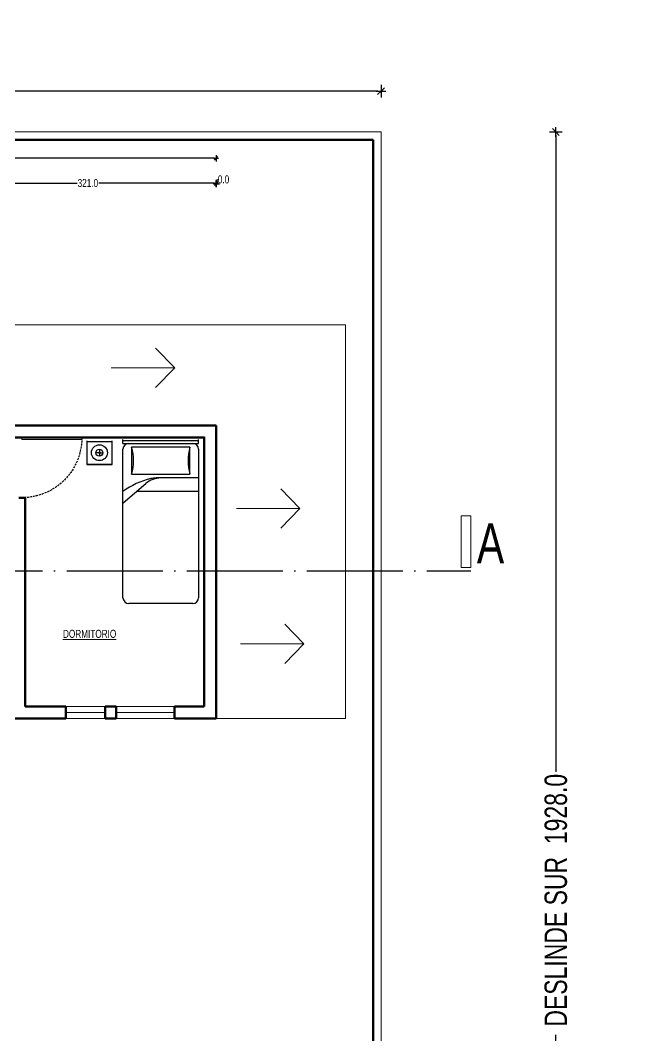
# Model space of a CAD drawing. Header units: centimetres. Extents: x 56177 to 99483, y 493 to 15482.
# Drawn here: x 69252 to 70010, y 7768 to 9037 of the extents above; entities that cross this region are included whole.
import ezdxf

# ---------------------------------------------------------------- set-up
doc = ezdxf.new("R2010")
doc.units = ezdxf.units.CM
doc.header["$MEASUREMENT"] = 0
doc.linetypes.add('ACAD_ISO04W100', pattern=[30, 24, -3, 0, -3])
doc.linetypes.add('HIDDEN', pattern=[0.375, 0.25, -0.125])
for name, color, linetype, lineweight in [('.002', 2, 'Continuous', 20), ('0.1 COTAS', 52, 'Continuous', 13), ('0.15 TEXTOS', 212, 'Continuous', 20), ('0.2 VENTANAS', 2, 'Continuous', 20), ('0.5 MUROS', 1, 'Continuous', 50), ('000.2 GENERAL', 2, 'Continuous', 20)]:
    doc.layers.add(name, color=color, linetype=linetype, lineweight=lineweight)
doc.layers.add('0.10 EJES', color=120, linetype='ACAD_ISO04W100')
doc.layers.add('0.12 PUNTEADA', color=142, linetype='HIDDEN')
doc.layers.add('0.12 MOBILIARIO BLOQUES', color=251, linetype='Continuous', lineweight=13, true_color=0x616161)
doc.layers.add('COLOR_ NARANJO', color=2, linetype='Continuous', true_color=0xffff14)
doc.styles.add('NICOLAS 2', font='swisscl.ttf')
doc.dimstyles.new('NICO CMS PEQUEÑAS', dxfattribs={"dimtxt": 10, "dimasz": 2, "dimexe": 0.18, "dimexo": 0.0625, "dimgap": 0.09, "dimtad": 0, "dimdec": 1, "dimzin": 0, "dimdsep": 46, "dimtxsty": 'NICOLAS 2', "dimblk": 'CRUZ2', "dimcen": 0.09, "dimse1": 1, "dimse2": 1, "dimclrd": 256, "dimclrt": 2, "dimadec": 0, "dimazin": 0, "dimtfac": 1, "dimtdec": 1, "dimtofl": 0, "dimtmove": 1, "dimatfit": 2, "dimldrblk": 'CRUZ2', "dimfxl": 1, "dimtolj": 1, "dimtzin": 0, "dimarcsym": 0})

# ---------------------------------------------------------------- blocks, each defined once
blk = doc.blocks.new('CRUZ2')
at = {"layer": 'COLOR_ NARANJO', "color": 8}
for p, q in [((-1.5, 0), (1.5, 0)), ((0, 2), (0, -2))]:
    blk.add_line(p, q, dxfattribs=at)
at = {"layer": 'COLOR_ NARANJO', "color": 4}
blk.add_lwpolyline([(-1.06, -1.06), (0, 0), (1.06, 1.06)], dxfattribs=at)
blk = doc.blocks.new('*D94')
at = {"layer": '0.1 COTAS', "lineweight": -2, "transparency": 16777216}
for p, q in [((68505.6, 8864.6), (68986.6, 8864.6)), ((69494.6, 8864.6), (69013.7, 8864.6))]:
    blk.add_line(p, q, dxfattribs=at)
at = {"layer": 'Defpoints', "color": 0, "transparency": 16777216}
for p in [(69496.6, 8864.6), (68503.6, 8529.5), (69496.6, 8530.5)]:
    blk.add_point(p, dxfattribs=at)
at = {"layer": '0.1 COTAS', "lineweight": -2, "transparency": 16777216, "xscale": 2, "yscale": 2, "zscale": 2, "rotation": 180}
blk.add_blockref('CRUZ2', (68503.6, 8864.6), dxfattribs=at)
at = {"layer": '0.1 COTAS', "lineweight": -2, "transparency": 16777216, "xscale": 2, "yscale": 2, "zscale": 2}
blk.add_blockref('CRUZ2', (69496.6, 8864.6), dxfattribs=at)
at = {"layer": '0.1 COTAS', "color": 2, "transparency": 16777216, "insert": (69000.1, 8864.6), "char_height": 10, "attachment_point": 5, "style": 'NICOLAS 2'}
blk.add_mtext('\\A1;993.0', dxfattribs=at)
blk = doc.blocks.new('*D206')
at = {"layer": '0.1 COTAS', "lineweight": -2, "transparency": 16777216}
for p, q in [((69177.6, 8833.7), (69322.6, 8833.7)), ((69494.6, 8833.7), (69349.7, 8833.7))]:
    blk.add_line(p, q, dxfattribs=at)
at = {"layer": 'Defpoints', "color": 0, "transparency": 16777216}
for p in [(69496.6, 8833.7), (69175.6, 8531.5), (69496.6, 8530.5)]:
    blk.add_point(p, dxfattribs=at)
at = {"layer": '0.1 COTAS', "lineweight": -2, "transparency": 16777216, "xscale": 2, "yscale": 2, "zscale": 2, "rotation": 180}
blk.add_blockref('CRUZ2', (69175.6, 8833.7), dxfattribs=at)
at = {"layer": '0.1 COTAS', "lineweight": -2, "transparency": 16777216, "xscale": 2, "yscale": 2, "zscale": 2}
blk.add_blockref('CRUZ2', (69496.6, 8833.7), dxfattribs=at)
at = {"layer": '0.1 COTAS', "color": 2, "transparency": 16777216, "insert": (69336.1, 8833.7), "char_height": 10, "attachment_point": 5, "style": 'NICOLAS 2'}
blk.add_mtext('\\A1;321.0', dxfattribs=at)
blk = doc.blocks.new('*D207')
at = {"layer": '0.1 COTAS', "lineweight": -2, "transparency": 16777216}
for p, q in [((69494.6, 8832.7), (69492.6, 8832.7)), ((69496.6, 8832.7), (69498.2, 8838.2)), ((69498.2, 8838.2), (69498.4, 8838.2)), ((69498.6, 8832.7), (69500.6, 8832.7))]:
    blk.add_line(p, q, dxfattribs=at)
at = {"layer": 'Defpoints', "color": 0, "transparency": 16777216}
for p in [(69496.6, 8832.7), (69496.6, 8530.5), (69496.6, 8530.5)]:
    blk.add_point(p, dxfattribs=at)
at = {"layer": '0.1 COTAS', "lineweight": -2, "transparency": 16777216, "xscale": 2, "yscale": 2, "zscale": 2}
blk.add_blockref('CRUZ2', (69496.6, 8832.7), dxfattribs=at)
at = {"layer": '0.1 COTAS', "lineweight": -2, "transparency": 16777216, "xscale": 2, "yscale": 2, "zscale": 2, "rotation": 180}
blk.add_blockref('CRUZ2', (69496.6, 8832.7), dxfattribs=at)
at = {"layer": '0.1 COTAS', "color": 2, "transparency": 16777216, "insert": (69505.7, 8838.2), "char_height": 10, "attachment_point": 5, "style": 'NICOLAS 2'}
blk.add_mtext('\\A1;0.0', dxfattribs=at)
blk = doc.blocks.new('75')
at = {"layer": '.002', "ltscale": 200}
for p, q in [((7219, -432.3), (7219, -357.3)), ((7221.5, -432.3), (7221.5, -357.3)), ((7221.5, -432.3), (7219, -432.3))]:
    blk.add_line(p, q, dxfattribs=at)
at = {"layer": '0.12 PUNTEADA', "linetype": 'HIDDEN', "ltscale": 10}
blk.add_arc((7221.5, -432.3), 75, 90, 180, dxfattribs=at)
blk = doc.blocks.new('*D636')
at = {"layer": '0.1 COTAS', "lineweight": -2, "transparency": 16777216}
for p, q in [((69921.3, 8893.5), (69921.3, 8097.9)), ((69921.3, 6973.5), (69921.3, 7769.1))]:
    blk.add_line(p, q, dxfattribs=at)
at = {"layer": 'Defpoints', "color": 0, "transparency": 16777216}
for p in [(69702.6, 8897.5), (69702.6, 6969.5), (69921.3, 6969.5)]:
    blk.add_point(p, dxfattribs=at)
at = {"layer": '0.1 COTAS', "lineweight": -2, "transparency": 16777216, "xscale": 4, "yscale": 4, "zscale": 4}
for p, rotation in [((69921.3, 8897.5), 90), ((69921.3, 6969.5), 270)]:
    blk.add_blockref('CRUZ2', p, dxfattribs=dict(at, rotation=rotation))
at = {"layer": '0.1 COTAS', "color": 2, "transparency": 16777216, "insert": (69921.3, 7933.5), "char_height": 28, "attachment_point": 5, "rotation": 90, "style": 'NICOLAS 2'}
blk.add_mtext('\\A1; DESLINDE SUR  1928.0', dxfattribs=at)
blk = doc.blocks.new('*D638')
at = {"layer": '0.1 COTAS', "lineweight": -2, "transparency": 16777216}
for p, q in [((68256.6, 8948.5), (68787.7, 8948.5)), ((69698.6, 8948.5), (69167.5, 8948.5))]:
    blk.add_line(p, q, dxfattribs=at)
at = {"layer": 'Defpoints', "color": 0, "transparency": 16777216}
for p in [(69702.6, 8948.5), (68252.6, 8897.5), (69702.6, 8897.5)]:
    blk.add_point(p, dxfattribs=at)
at = {"layer": '0.1 COTAS', "lineweight": -2, "transparency": 16777216, "xscale": 4, "yscale": 4, "zscale": 4, "rotation": 180}
blk.add_blockref('CRUZ2', (68252.6, 8948.5), dxfattribs=at)
at = {"layer": '0.1 COTAS', "lineweight": -2, "transparency": 16777216, "xscale": 4, "yscale": 4, "zscale": 4}
blk.add_blockref('CRUZ2', (69702.6, 8948.5), dxfattribs=at)
at = {"layer": '0.1 COTAS', "color": 2, "transparency": 16777216, "insert": (68977.6, 8948.5), "char_height": 28, "attachment_point": 5, "style": 'NICOLAS 2'}
blk.add_mtext('\\A1; DESLINDE ORIENTE 1450.0', dxfattribs=at)

msp = doc.modelspace()

# ---------------------------------------------------------------- linework, layer by layer
for p, q in [((69334.7, 8511.54), (69334.7, 8481.84)), ((69334.7, 8511.54), (69334.7, 8481.84)), ((69334.7, 8510.54), (69366.38, 8510.54)), ((69334.7, 8510.54), (69366.38, 8510.54)), ((69336.68, 8510.54), (69336.68, 8510.54)), ((69350.54, 8501.05), (69350.54, 8497.49)), ((69366.38, 8481.84), (69366.38, 8511.54)), ((69366.38, 8481.84), (69366.38, 8511.54)), ((69380.02, 8508.33), (69380.02, 8513.13)), ((69380.02, 8512.13), (69474.52, 8512.13)), ((69380.02, 8508.33), (69474.52, 8508.33)), ((69380.02, 8315.53), (69380.02, 8501.13)), ((69463.72, 8503.53), (69390.82, 8503.53)), ((69390.82, 8503.53), (69390.82, 8469.93)), ((69463.72, 8469.93), (69463.72, 8503.53)), ((69474.52, 8508.33), (69474.52, 8513.13)), ((69474.52, 8501.13), (69474.52, 8315.53)), ((69349.74, 8496.69), (69346.18, 8496.69)), ((69350.54, 8495.9), (69350.54, 8492.33)), ((69351.33, 8496.69), (69354.89, 8496.69)), ((69334.7, 8481.84), (69366.38, 8481.84)), ((69366.38, 8481.84), (69334.7, 8481.84)), ((69334.7, 8481.84), (69366.38, 8481.84)), ((69366.38, 8481.85), (69366.38, 8481.84)), ((69366.38, 8481.84), (69366.38, 8481.85)), ((69390.82, 8469.93), (69463.72, 8469.93)), ((69474.52, 8465.13), (69421.51, 8465.13)), ((69380.06, 8434.26), (69408.67, 8458.35)), ((69474.52, 8448.32), (69396.83, 8448.32)), ((69467.32, 8308.33), (69387.22, 8308.33))]:
    msp.add_line(p, q)
for radius in [9.9, 4.36, 0.793]:
    msp.add_circle((69350.54, 8496.69), radius)
for centre, radius, start, end in [((69387.22, 8501.13), 7.2, 90, 180), ((69333.22, 8486.73), 60.01, 343.7398, 16.2602), ((69521.33, 8486.73), 60.01, 163.7398, 196.2602), ((69467.32, 8501.13), 7.2, 0, 90), ((69437.46, 8369.32), 97.68, 103.3928, 126.02023), ((69427.22, 8436.32), 28.8, 90, 130.10593), ((69421.51, 8436.32), 28.8, 90, 103.3928), ((69387.22, 8315.53), 7.2, 180, 270), ((69467.32, 8315.53), 7.2, 270, 0)]:
    msp.add_arc(centre, radius, start, end)
at = {"layer": '0.10 EJES', "ltscale": 5}
msp.add_line((68108.83, 8349.19), (69814.83, 8349.19), dxfattribs=at)
at = {"layer": '0.12 MOBILIARIO BLOQUES'}
for p, q in [((69175.62, 8656.53), (69658.33, 8656.53)), ((69658.33, 8656.53), (69658.33, 8164.53)), ((69444.63, 8602.67), (69420.69, 8627.28)), ((69365.27, 8602.67), (69444.63, 8602.67)), ((69444.63, 8602.67), (69420.69, 8578.07)), ((69601.32, 8427.01), (69577.37, 8451.61)), ((69521.95, 8427.01), (69601.32, 8427.01)), ((69601.32, 8427.01), (69577.37, 8402.4)), ((69606.14, 8257.82), (69582.19, 8282.42)), ((69526.77, 8257.82), (69606.14, 8257.82)), ((69606.14, 8257.82), (69582.19, 8233.21)), ((69658.33, 8164.53), (69496.62, 8164.53))]:
    msp.add_line(p, q, dxfattribs=at)
at = {"layer": '0.2 VENTANAS'}
for p, q in [((69357.62, 8179.53), (69308.62, 8179.53)), ((69357.62, 8172.03), (69308.62, 8172.03)), ((69444.62, 8179.53), (69371.62, 8179.53)), ((69444.62, 8172.03), (69371.62, 8172.03)), ((69357.62, 8164.53), (69308.62, 8164.53)), ((69444.62, 8164.53), (69371.62, 8164.53))]:
    msp.add_line(p, q, dxfattribs=at)
msp.add_lwpolyline([(69814.83, 8353.41), (69803, 8353.41), (69803, 8417.99), (69814.83, 8417.99)], close=True, dxfattribs=at)
at = {"layer": '0.5 MUROS', "ltscale": 10}
for p, q in [((69692.62, 8887.53), (68267.62, 8887.53)), ((69692.62, 6979.53), (69692.62, 8887.53)), ((69160.62, 8530.53), (69496.62, 8530.53)), ((69496.62, 8530.53), (69496.62, 8164.53)), ((68926.62, 8515.53), (69481.62, 8515.53)), ((69481.62, 8516.53), (69481.62, 8179.53)), ((69249.62, 8440.53), (69257.62, 8440.53)), ((69257.62, 8440.53), (69257.62, 8179.53)), ((69308.62, 8179.53), (69257.62, 8179.53)), ((69308.62, 8179.53), (69308.62, 8164.53)), ((69357.62, 8179.53), (69357.62, 8164.53)), ((69371.62, 8179.53), (69357.62, 8179.53)), ((69371.62, 8179.53), (69371.62, 8164.53)), ((69481.62, 8179.53), (69444.62, 8179.53)), ((69444.62, 8179.53), (69444.62, 8164.53)), ((69308.62, 8164.53), (69214.12, 8164.53)), ((69371.62, 8164.53), (69357.62, 8164.53)), ((69496.62, 8164.53), (69444.62, 8164.53))]:
    msp.add_line(p, q, dxfattribs=at)
at = {"layer": '000.2 GENERAL', "ltscale": 10}
for p, q in [((69702.62, 8897.53), (68252.62, 8897.53)), ((69702.62, 6969.53), (69702.62, 8897.53))]:
    msp.add_line(p, q, dxfattribs=at)

# ---------------------------------------------------------------- block references
at = {"layer": '0.5 MUROS', "xscale": -1, "rotation": 270}
msp.add_blockref('75', (69685.89, 1294.03), dxfattribs=at)

# ---------------------------------------------------------------- texts
at = {"layer": '0.15 TEXTOS', "attachment_point": 1, "style": 'NICOLAS 2'}
for s, insert, char_height, width in [('\\pxqc;{\\H0.5x;A}', (69652.15, 8408.4), 100, 374.7413), ('{\\LDORMITORIO}', (69305, 8275.38), 10, 489.6147)]:
    msp.add_mtext(s, dxfattribs=dict(at, insert=insert, char_height=char_height, width=width))

# ---------------------------------------------------------------- dimensions: what is measured, and where the dimension line sits
at = {"layer": '0.1 COTAS'}
dim = msp.add_linear_dim(base=(69702.62, 8948.53), p1=(68252.62, 8897.53), p2=(69702.62, 8897.53), text=' DESLINDE ORIENTE <>', dimstyle='NICO CMS PEQUEÑAS', override={"dimscale": 4, "dimtxt": 7, "dimasz": 1}, dxfattribs=at)
dim.commit()
dim.dimension.update_dxf_attribs({"geometry": '*D638', "text_midpoint": (68977.62, 8948.53)})
dim = msp.add_linear_dim(base=(69921.28, 6969.53), p1=(69702.62, 8897.53), p2=(69702.62, 6969.53), angle=90, text=' DESLINDE SUR  <>', dimstyle='NICO CMS PEQUEÑAS', override={"dimscale": 4, "dimtxt": 7, "dimasz": 1}, dxfattribs=at)
dim.commit()
dim.dimension.update_dxf_attribs({"geometry": '*D636', "text_midpoint": (69921.28, 7933.53)})
for base, p1, p2, picture, middle in [((69496.62, 8864.6), (68503.62, 8529.53), (69496.62, 8530.53), '*D94', (69000.12, 8864.6)), ((69496.61784276, 8832.74861926), (69496.61784276, 8530.52721096), (69496.61784276, 8530.52721096), '*D207', (69498.51871235, 8838.18485124)), ((69496.62, 8833.75), (69175.62, 8531.53), (69496.62, 8530.53), '*D206', (69336.12, 8833.75))]:
    dim = msp.add_linear_dim(base=base, p1=p1, p2=p2, dimstyle='NICO CMS PEQUEÑAS', dxfattribs=at)
    dim.commit()
    dim.dimension.update_dxf_attribs({"geometry": picture, "text_midpoint": middle})

doc.saveas('drawing.dxf')
